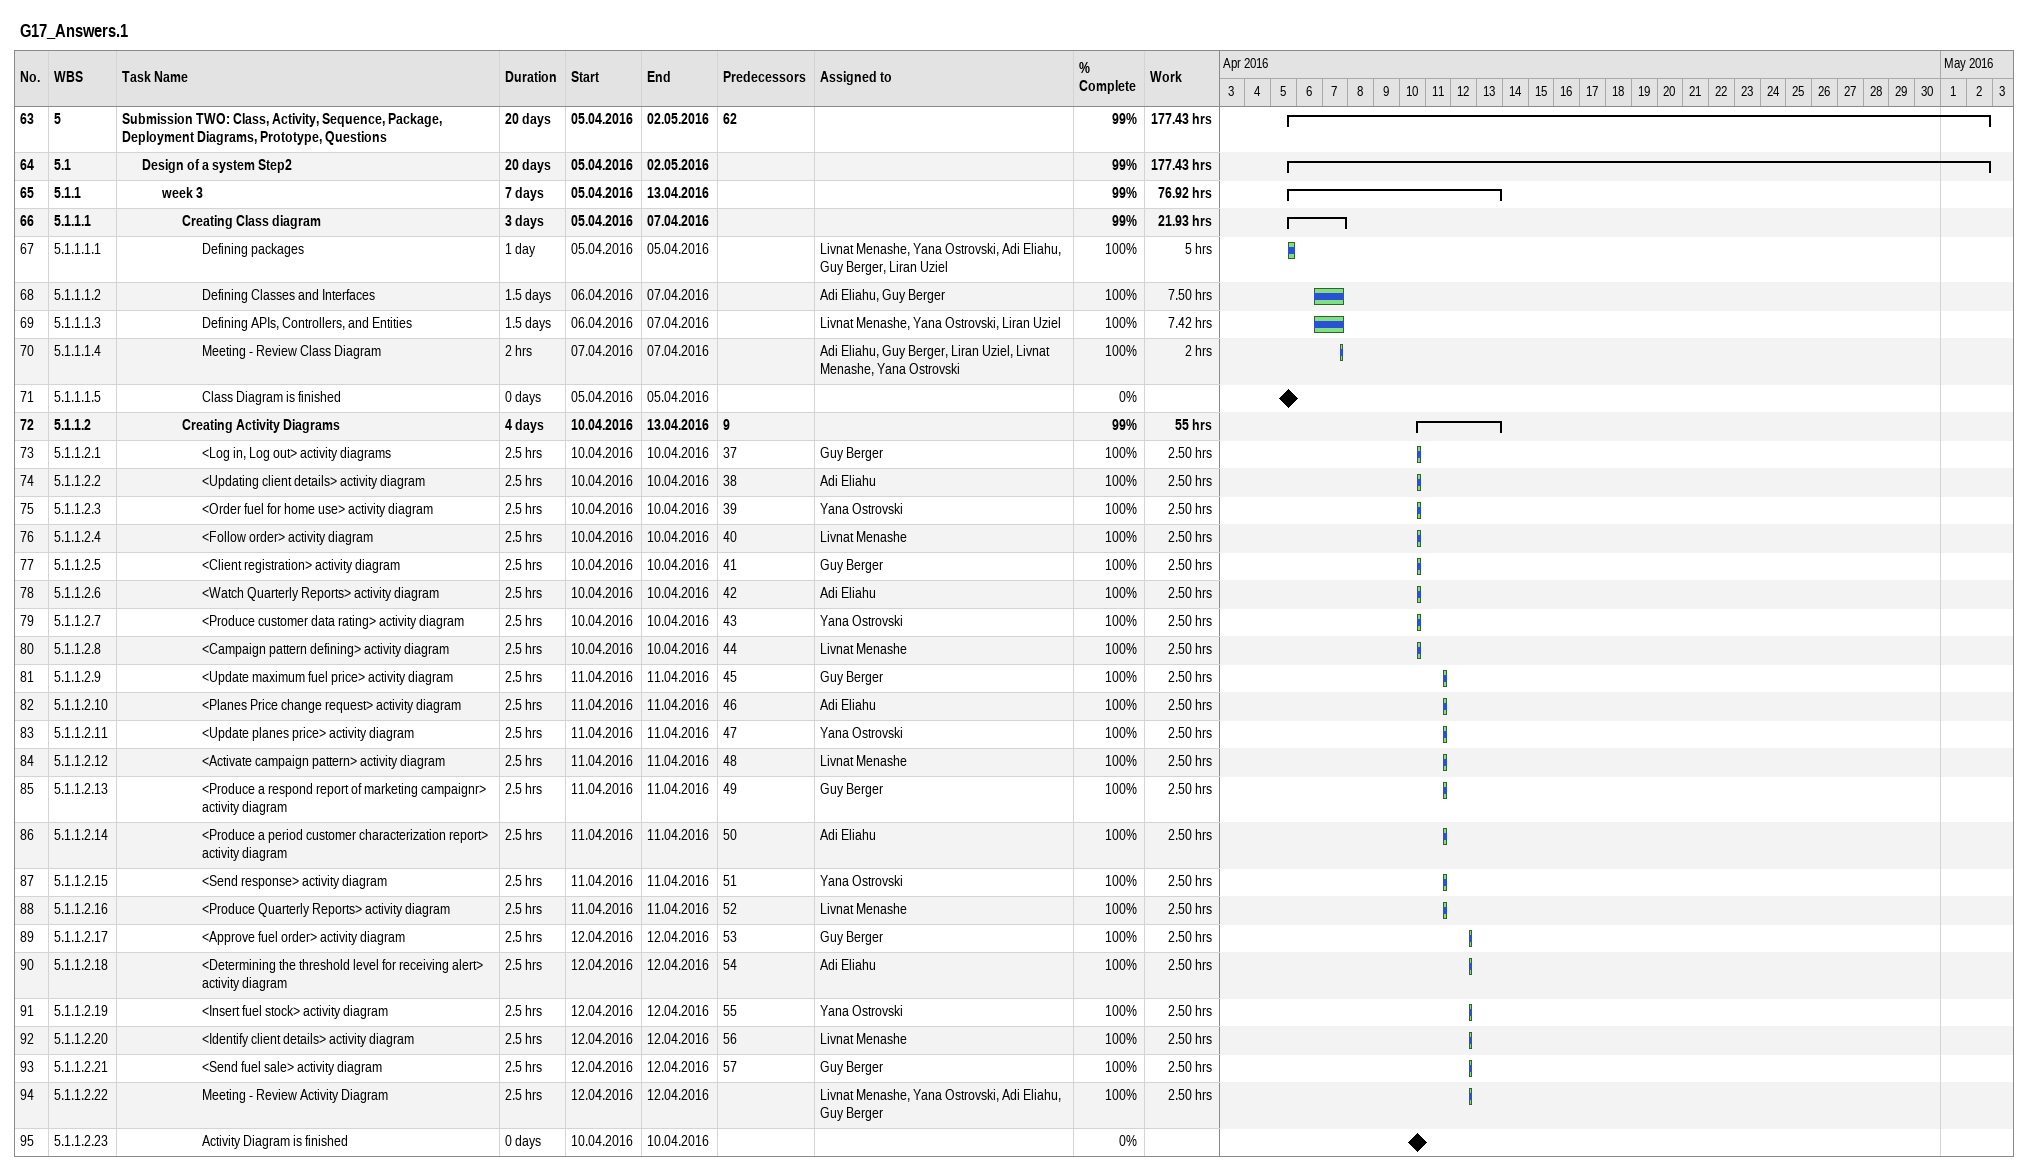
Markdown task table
G17_Answers.1

| ID | WBS | Task | Duration | Start | Finish | Predecessors | Resources | % complete | Work (h) |
|---|---|---|---|---|---|---|---|---|---|
| 63 | 5 | **Submission TWO: Class, Activity, Sequence, Package, Deployment Diagrams, Prototype, Questions** | 20d | 2016-04-05 | 2016-05-02 | 62 |  | 99 | 177.43 |
| 64 | 5.1 | **Design of a system Step2** | 20d | 2016-04-05 | 2016-05-02 |  |  | 99 | 177.43 |
| 65 | 5.1.1 | **week 3** | 7d | 2016-04-05 | 2016-04-13 |  |  | 99 | 76.92 |
| 66 | 5.1.1.1 | **Creating Class diagram** | 3d | 2016-04-05 | 2016-04-07 |  |  | 99 | 21.93 |
| 67 | 5.1.1.1.1 | Defining packages | 1d | 2016-04-05 | 2016-04-05 |  | Livnat Menashe, Yana Ostrovski, Adi Eliahu, Guy Berger, Liran Uziel | 100 | 5 |
| 68 | 5.1.1.1.2 | Defining Classes and Interfaces | 1.5d | 2016-04-06 | 2016-04-07 |  | Adi Eliahu, Guy Berger | 100 | 7.50 |
| 69 | 5.1.1.1.3 | Defining APIs, Controllers, and Entities | 1.5d | 2016-04-06 | 2016-04-07 |  | Livnat Menashe, Yana Ostrovski, Liran Uziel | 100 | 7.42 |
| 70 | 5.1.1.1.4 | Meeting - Review Class Diagram | 2h | 2016-04-07 | 2016-04-07 |  | Adi Eliahu, Guy Berger, Liran Uziel, Livnat Menashe, Yana Ostrovski | 100 | 2 |
| 71 | 5.1.1.1.5 | Class Diagram is finished | 0d | 2016-04-05 | 2016-04-05 |  |  | 0 |  |
| 72 | 5.1.1.2 | **Creating Activity Diagrams** | 4d | 2016-04-10 | 2016-04-13 | 9 |  | 99 | 55 |
| 73 | 5.1.1.2.1 | <Log in, Log out> activity diagrams | 2.5h | 2016-04-10 | 2016-04-10 | 37 | Guy Berger | 100 | 2.50 |
| 74 | 5.1.1.2.2 | <Updating client details> activity diagram | 2.5h | 2016-04-10 | 2016-04-10 | 38 | Adi Eliahu | 100 | 2.50 |
| 75 | 5.1.1.2.3 | <Order fuel for home use> activity diagram | 2.5h | 2016-04-10 | 2016-04-10 | 39 | Yana Ostrovski | 100 | 2.50 |
| 76 | 5.1.1.2.4 | <Follow order> activity diagram | 2.5h | 2016-04-10 | 2016-04-10 | 40 | Livnat Menashe | 100 | 2.50 |
| 77 | 5.1.1.2.5 | <Client registration> activity diagram | 2.5h | 2016-04-10 | 2016-04-10 | 41 | Guy Berger | 100 | 2.50 |
| 78 | 5.1.1.2.6 | <Watch Quarterly Reports> activity diagram | 2.5h | 2016-04-10 | 2016-04-10 | 42 | Adi Eliahu | 100 | 2.50 |
| 79 | 5.1.1.2.7 | <Produce customer data rating> activity diagram | 2.5h | 2016-04-10 | 2016-04-10 | 43 | Yana Ostrovski | 100 | 2.50 |
| 80 | 5.1.1.2.8 | <Campaign pattern defining> activity diagram | 2.5h | 2016-04-10 | 2016-04-10 | 44 | Livnat Menashe | 100 | 2.50 |
| 81 | 5.1.1.2.9 | <Update maximum fuel price> activity diagram | 2.5h | 2016-04-11 | 2016-04-11 | 45 | Guy Berger | 100 | 2.50 |
| 82 | 5.1.1.2.10 | <Planes Price change request> activity diagram | 2.5h | 2016-04-11 | 2016-04-11 | 46 | Adi Eliahu | 100 | 2.50 |
| 83 | 5.1.1.2.11 | <Update planes price> activity diagram | 2.5h | 2016-04-11 | 2016-04-11 | 47 | Yana Ostrovski | 100 | 2.50 |
| 84 | 5.1.1.2.12 | <Activate campaign pattern> activity diagram | 2.5h | 2016-04-11 | 2016-04-11 | 48 | Livnat Menashe | 100 | 2.50 |
| 85 | 5.1.1.2.13 | <Produce a respond report of marketing campaignr> activity diagram | 2.5h | 2016-04-11 | 2016-04-11 | 49 | Guy Berger | 100 | 2.50 |
| 86 | 5.1.1.2.14 | <Produce a period customer characterization report> activity diagram | 2.5h | 2016-04-11 | 2016-04-11 | 50 | Adi Eliahu | 100 | 2.50 |
| 87 | 5.1.1.2.15 | <Send response> activity diagram | 2.5h | 2016-04-11 | 2016-04-11 | 51 | Yana Ostrovski | 100 | 2.50 |
| 88 | 5.1.1.2.16 | <Produce Quarterly Reports> activity diagram | 2.5h | 2016-04-11 | 2016-04-11 | 52 | Livnat Menashe | 100 | 2.50 |
| 89 | 5.1.1.2.17 | <Approve fuel order> activity diagram | 2.5h | 2016-04-12 | 2016-04-12 | 53 | Guy Berger | 100 | 2.50 |
| 90 | 5.1.1.2.18 | <Determining the threshold level for receiving alert> activity diagram | 2.5h | 2016-04-12 | 2016-04-12 | 54 | Adi Eliahu | 100 | 2.50 |
| 91 | 5.1.1.2.19 | <Insert fuel stock> activity diagram | 2.5h | 2016-04-12 | 2016-04-12 | 55 | Yana Ostrovski | 100 | 2.50 |
| 92 | 5.1.1.2.20 | <Identify client details> activity diagram | 2.5h | 2016-04-12 | 2016-04-12 | 56 | Livnat Menashe | 100 | 2.50 |
| 93 | 5.1.1.2.21 | <Send fuel sale> activity diagram | 2.5h | 2016-04-12 | 2016-04-12 | 57 | Guy Berger | 100 | 2.50 |
| 94 | 5.1.1.2.22 | Meeting - Review Activity Diagram | 2.5h | 2016-04-12 | 2016-04-12 |  | Livnat Menashe, Yana Ostrovski, Adi Eliahu, Guy Berger | 100 | 2.50 |
| 95 | 5.1.1.2.23 | Activity Diagram is finished | 0d | 2016-04-10 | 2016-04-10 |  |  | 0 |  |
